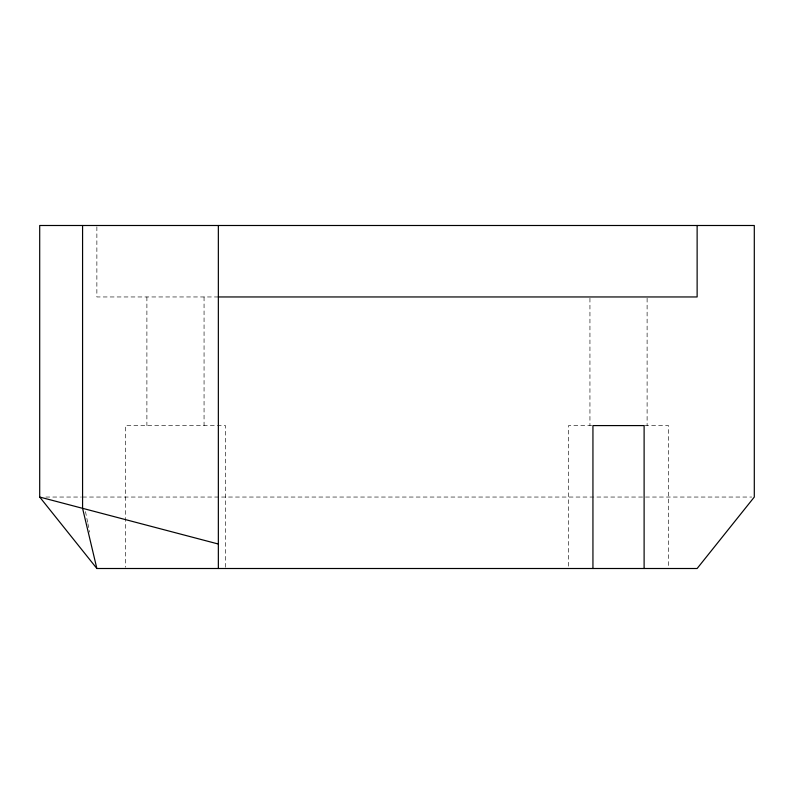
<?xml version="1.0" encoding="UTF-8"?>
<svg xmlns="http://www.w3.org/2000/svg" width="794" height="794" viewBox="0 0 794 794"><rect width="100%" height="100%" fill="white"/><g stroke="black" fill="none" stroke-linecap="round" stroke-linejoin="round"><path stroke-width="0.6" stroke-dasharray="3.97 2.98" d="M218.35 296.956L96.868 296.956L96.868 225.496M591.709 425.584L568.504 425.584L568.504 567.273M644.688 425.584L668.548 425.584L668.548 567.273M45.824 497.044L81.355 497.044M82.576 497.044L751.819 497.044M85.484 511.574L87.668 522.482M87.906 523.693L89.603 532.169M647.11 298.197L647.11 425.584M589.942 298.197L589.942 425.584M225.496 567.273L225.496 425.584L125.452 425.584L125.452 567.273M204.058 296.956L204.058 425.584M146.89 296.956L146.89 425.584"/><path stroke-width="1.19" d="M218.35 296.956L697.132 296.956L697.132 225.496M96.868 568.504L697.132 568.504L754.3 497.044L754.3 225.496L39.7 225.496L39.7 497.044L96.868 568.504L82.576 508.319L82.576 225.496M39.7 497.044L218.35 544.029M644.113 568.504L644.113 425.584L592.939 425.584L592.939 568.504M218.35 225.496L218.35 568.504"/></g></svg>
